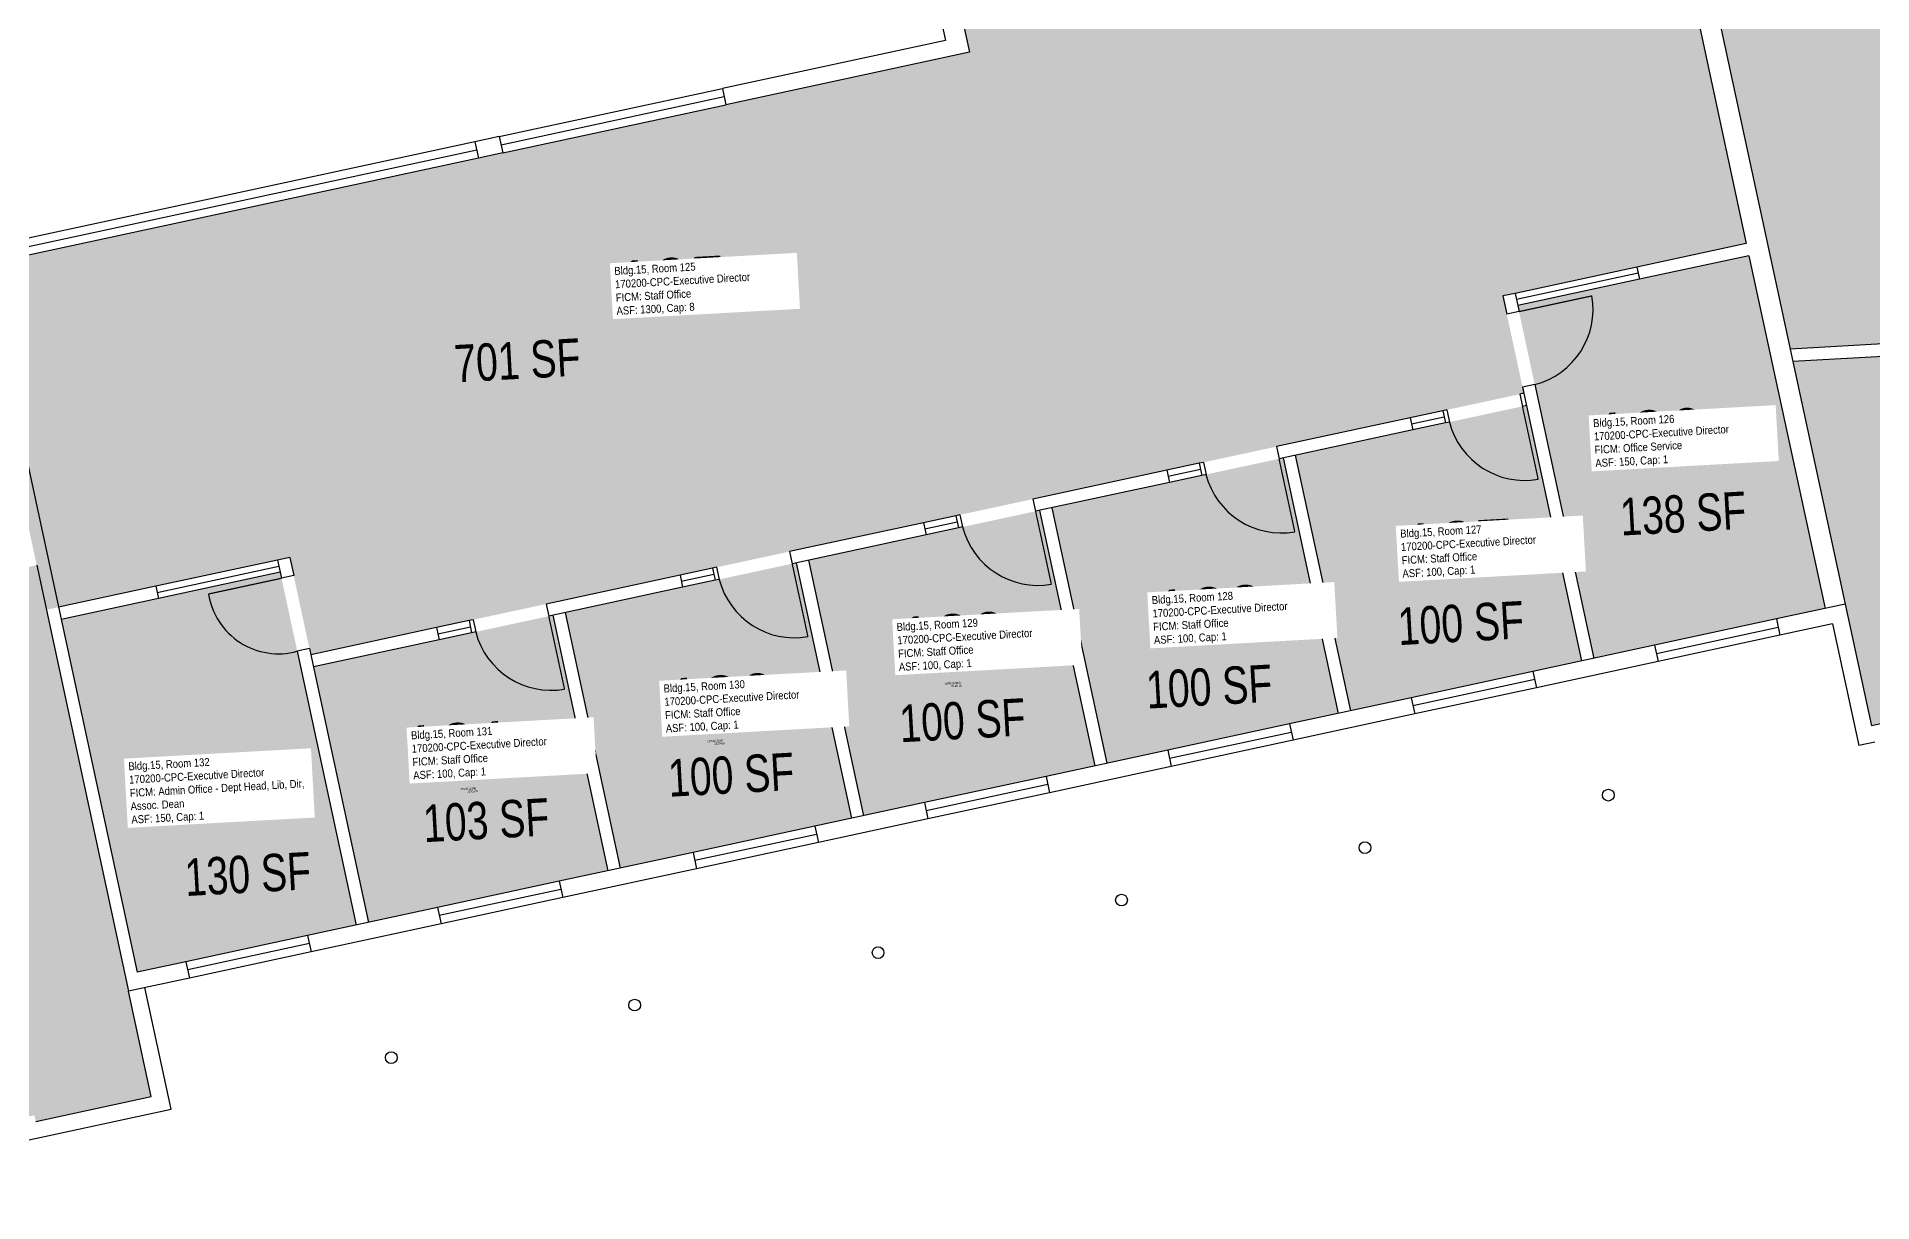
# Model space of a CAD drawing. Header units: inches. Extents: x 69214117 to 69216844, y 27684775 to 27686612.
# Drawn here: x 69215104 to 69215989, y 27684969 to 27685531 of the extents above; entities that cross this region are included whole.
import ezdxf
from ezdxf.enums import TextEntityAlignment as Align

# ---------------------------------------------------------------- set-up
doc = ezdxf.new("R2010")
doc.units = ezdxf.units.IN
doc.header["$LTSCALE"] = 0.25
doc.header["$MEASUREMENT"] = 0
for name, color, linetype in [('A-COLS', 5, 'CONTINUOUS'), ('A-DOOR', 2, 'CONTINUOUS'), ('A-GLAZ', 1, 'CONTINUOUS'), ('A-IDEN-RNUM', 7, 'CONTINUOUS'), ('A-IDEN-SNUM', 4, 'CONTINUOUS'), ('A-IDEN-VNUM', 4, 'CONTINUOUS'), ('A-WALL', 5, 'CONTINUOUS'), ('AREA-TEXT', 3, 'CONTINUOUS'), ('Rooms-Department-Color', 7, 'CONTINUOUS'), ('Rooms-Information', 7, 'CONTINUOUS')]:
    doc.layers.add(name, color=color, linetype=linetype)
doc.styles.add('CP_AREA', font='arial.ttf', dxfattribs={"height": 15})
doc.styles.add('CP_ROOMSNUMBER', font='arial.ttf', dxfattribs={"height": 1})
doc.styles.add('CP_ROOMVNUMBER', font='arial.ttf', dxfattribs={"width": 0.85, "height": 0.075})

msp = doc.modelspace()

# ---------------------------------------------------------------- hatches: boundary and pattern name
at = {"layer": 'Rooms-Department-Color', "true_color": 0x80bc67}
for points in [[(69216229.67, 27686400.69), (69215991.94, 27686387.5), (69215989.07, 27686439.38), (69215927.24, 27686435.95), (69215932.89, 27686334.15), (69215940.88, 27686334.59), (69215948.19, 27686202.8), (69215984.58, 27685546.85), (69215974.59, 27685546.3), (69215914.55, 27685542.97), (69215949.56, 27685380.61), (69216041.66, 27685385.72), (69216038.34, 27685445.63), (69216281.89, 27685459.14)], [(69215809.68, 27685981.98), (69215470.84, 27685908.87), (69215599.72, 27685311.53), (69215821.17, 27685359.28), (69215811.05, 27685406.2), (69215928.36, 27685431.49)], [(69215073.52, 27685420.1), (69215109.14, 27685254.87), (69215226.44, 27685280.16), (69215236.56, 27685233.24), (69215599.72, 27685311.53), (69215553.95, 27685523.68)], [(69215818.18, 27685401.6), (69215854.85, 27685231.5), (69215884.18, 27685237.83), (69215942.83, 27685250.47), (69215966.29, 27685255.53), (69215929.62, 27685425.62)], [(69215737.55, 27685206.21), (69215766.87, 27685212.54), (69215825.53, 27685225.18), (69215848.99, 27685230.24), (69215822.43, 27685353.41), (69215710.99, 27685329.38)], [(69215620.24, 27685180.93), (69215649.57, 27685187.25), (69215708.22, 27685199.89), (69215731.68, 27685204.95), (69215705.13, 27685328.12), (69215593.69, 27685304.1)], [(69215476.38, 27685278.81), (69215502.94, 27685155.64), (69215532.26, 27685161.96), (69215590.92, 27685174.6), (69215614.38, 27685179.66), (69215587.82, 27685302.83)], [(69215359.08, 27685253.52), (69215385.63, 27685130.35), (69215420.83, 27685137.93), (69215479.48, 27685150.58), (69215497.07, 27685154.37), (69215470.52, 27685277.54)], [(69215221.84, 27685273.03), (69215116.27, 27685250.27), (69215152.94, 27685080.18), (69215176.4, 27685085.24), (69215235.05, 27685097.88), (69215258.51, 27685102.94)], [(69215264.38, 27685104.2), (69215297.65, 27685111.38), (69215356.31, 27685124.02), (69215379.77, 27685129.08), (69215353.21, 27685252.25), (69215237.82, 27685227.38)]]:
    msp.add_hatch(color=83, dxfattribs=at).paths.add_polyline_path(points)
h = msp.add_hatch(color=83, dxfattribs=at)
edge = h.paths.add_edge_path()
edge.add_line((69216047.99, 27685380.06), (69215950.84, 27685374.67))
edge.add_line((69215950.84, 27685374.67), (69215976.07, 27685257.64))
edge.add_line((69215976.07, 27685257.64), (69215988.71, 27685198.98))
edge.add_line((69215988.71, 27685198.98), (69215998.45, 27685201.08))
edge.add_arc((69216050.15, 27685195.9), 51.96, 174.27373, 282.07626)
edge.add_line((69216061.02, 27685145.09), (69216064.27, 27685086.51))
edge.add_line((69216064.27, 27685086.51), (69216115.12, 27685089.33))
edge.add_line((69216115.12, 27685089.33), (69216114.95, 27685092.33))
edge.add_line((69216114.95, 27685092.33), (69216122.98, 27685092.77))
edge.add_line((69216122.98, 27685092.77), (69216123.14, 27685089.78))
edge.add_line((69216123.14, 27685089.78), (69216183.05, 27685093.1))
edge.add_line((69216183.05, 27685093.1), (69216182.88, 27685096.1))
edge.add_line((69216182.88, 27685096.1), (69216190.91, 27685096.54))
edge.add_line((69216190.91, 27685096.54), (69216191.08, 27685093.55))
edge.add_line((69216191.08, 27685093.55), (69216239.92, 27685096.26))
edge.add_line((69216239.92, 27685096.26), (69216233.5, 27685212.08))
edge.add_line((69216233.5, 27685212.08), (69216233.54, 27685212.08))
edge.add_line((69216233.54, 27685212.08), (69216220.36, 27685449.71))
edge.add_line((69216220.36, 27685449.71), (69216044.66, 27685439.97))
edge.add_line((69216044.66, 27685439.97), (69216047.99, 27685380.06))
h = msp.add_hatch(color=83, dxfattribs=at)
edge = h.paths.add_edge_path()
edge.add_arc((69214889.78, 27685076.6), 51.96, 207.95171, 293.26179)
edge.add_line((69214910.3, 27685028.86), (69214923.15, 27684969.26))
edge.add_line((69214923.15, 27684969.26), (69214970.99, 27684979.58))
edge.add_line((69214970.99, 27684979.58), (69214970.36, 27684982.51))
edge.add_line((69214970.36, 27684982.51), (69214978.22, 27684984.2))
edge.add_line((69214978.22, 27684984.2), (69214978.85, 27684981.27))
edge.add_line((69214978.85, 27684981.27), (69215096.16, 27685006.56))
edge.add_line((69215096.16, 27685006.56), (69215095.53, 27685009.49))
edge.add_line((69215095.53, 27685009.49), (69215103.39, 27685011.19))
edge.add_line((69215103.39, 27685011.19), (69215104.02, 27685008.25))
edge.add_line((69215104.02, 27685008.25), (69215159.72, 27685020.26))
edge.add_line((69215159.72, 27685020.26), (69215104.5, 27685276.42))
edge.add_line((69215104.5, 27685276.42), (69215004.78, 27685254.9))
edge.add_line((69215004.78, 27685254.9), (69214999.3, 27685280.32))
edge.add_line((69214999.3, 27685280.32), (69214952.38, 27685270.2))
edge.add_line((69214952.38, 27685270.2), (69214957.86, 27685244.78))
edge.add_line((69214957.86, 27685244.78), (69214868.91, 27685225.59))
edge.add_line((69214868.91, 27685225.59), (69214873.97, 27685202.13))
edge.add_line((69214873.97, 27685202.13), (69214866.11, 27685200.43))
edge.add_line((69214866.11, 27685200.43), (69214844.61, 27685300.18))
edge.add_line((69214844.61, 27685300.18), (69214788.51, 27685288.08))
edge.add_arc((69214919.42, 27685233.15), 141.96, 157.2373, 183.17516)
edge.add_arc((69214919.42, 27685233.15), 141.96, 183.17516, 230.10445)
edge.add_line((69214828.36, 27685124.24), (69214843.88, 27685052.25))

# ---------------------------------------------------------------- linework, layer by layer
at = {"layer": 'A-COLS'}
for centre in [(69215861.87, 27685165.55), (69215744.57, 27685140.25), (69215627.27, 27685114.94), (69215509.97, 27685089.63), (69215392.66, 27685064.32), (69215275.36, 27685039.02)]:
    msp.add_circle(centre, 2.83, dxfattribs=at)
at = {"layer": 'A-DOOR', "const_width": 0.6}
for points in [[(69215818.82, 27685398.66), (69215854.01, 27685406.25)], [(69215820.47, 27685352.99), (69215828.06, 27685317.8)], [(69215703.17, 27685327.7), (69215710.76, 27685292.51)], [(69215585.87, 27685302.41), (69215593.45, 27685267.22)], [(69215468.56, 27685277.12), (69215476.15, 27685241.93)], [(69215222.48, 27685270.1), (69215187.28, 27685262.51)], [(69215351.26, 27685251.83), (69215358.84, 27685216.64)]]:
    msp.add_lwpolyline(points, dxfattribs=at)
at = {"layer": 'A-DOOR'}
for centre, radius, start, end in [((69215817.04, 27685399.79), 37.5, 284.45832, 9.91404), ((69215821.6, 27685354.76), 37.5, 194.45832, 279.91404), ((69215704.29, 27685329.47), 37.5, 194.45832, 279.91404), ((69215586.99, 27685304.19), 37.5, 194.45832, 279.91404), ((69215469.68, 27685278.9), 37.5, 194.45832, 279.91404), ((69215221.03, 27685267.85), 34.16, 188.99124, 285.34097), ((69215352.38, 27685253.61), 37.5, 194.45832, 279.91404)]:
    msp.add_arc(centre, radius, start, end, dxfattribs=at)
at = {"layer": 'A-GLAZ'}
for p, q in [((69215327.41, 27685483.06), (69215434.94, 27685506.26)), ((69215328.26, 27685479.13), (69215435.79, 27685502.33)), ((69215329.11, 27685475.21), (69215436.64, 27685498.4)), ((69215315.68, 27685480.54), (69215084.5, 27685430.7)), ((69215085.35, 27685426.77), (69215316.52, 27685476.64)), ((69215317.38, 27685472.68), (69215086.2, 27685422.84)), ((69215875.57, 27685420.11), (69215816.92, 27685407.46)), ((69215876.2, 27685417.17), (69215817.55, 27685404.53)), ((69215876.84, 27685414.24), (69215818.18, 27685401.6)), ((69215782.06, 27685350.84), (69215766.42, 27685347.47)), ((69215767.06, 27685344.54), (69215782.69, 27685347.91)), ((69215783.32, 27685344.98), (69215767.69, 27685341.61)), ((69215664.76, 27685325.55), (69215649.12, 27685322.18)), ((69215649.75, 27685319.25), (69215665.39, 27685322.62)), ((69215666.02, 27685319.69), (69215650.38, 27685316.32)), ((69215547.45, 27685300.26), (69215531.81, 27685296.89)), ((69215532.45, 27685293.96), (69215548.08, 27685297.33)), ((69215548.71, 27685294.4), (69215533.08, 27685291.03)), ((69215220.58, 27685278.9), (69215161.93, 27685266.25)), ((69215162.56, 27685263.32), (69215221.21, 27685275.97)), ((69215430.15, 27685274.97), (69215414.51, 27685271.6)), ((69215221.84, 27685273.03), (69215163.19, 27685260.39)), ((69215415.14, 27685268.67), (69215430.78, 27685272.04)), ((69215431.41, 27685269.11), (69215415.77, 27685265.74)), ((69215312.84, 27685249.69), (69215297.2, 27685246.31)), ((69215942.83, 27685250.47), (69215884.18, 27685237.83)), ((69215297.84, 27685243.38), (69215313.47, 27685246.75)), ((69215314.1, 27685243.82), (69215298.47, 27685240.45)), ((69215885.03, 27685233.9), (69215943.68, 27685246.54)), ((69215944.53, 27685242.61), (69215885.87, 27685229.97)), ((69215825.53, 27685225.18), (69215766.87, 27685212.54)), ((69215826.37, 27685221.25), (69215767.72, 27685208.61)), ((69215827.22, 27685217.32), (69215768.57, 27685204.68)), ((69215708.22, 27685199.89), (69215649.57, 27685187.25)), ((69215650.42, 27685183.32), (69215709.07, 27685195.96)), ((69215709.92, 27685192.03), (69215651.26, 27685179.39)), ((69215590.92, 27685174.6), (69215532.26, 27685161.96)), ((69215591.76, 27685170.67), (69215533.11, 27685158.03)), ((69215592.61, 27685166.74), (69215533.96, 27685154.1)), ((69215479.48, 27685150.58), (69215420.83, 27685137.93)), ((69215480.32, 27685146.65), (69215421.67, 27685134)), ((69215481.17, 27685142.72), (69215422.52, 27685130.07)), ((69215356.31, 27685124.02), (69215297.65, 27685111.38)), ((69215357.15, 27685120.09), (69215298.5, 27685107.45)), ((69215358, 27685116.16), (69215299.35, 27685103.52)), ((69215235.05, 27685097.88), (69215176.4, 27685085.24)), ((69215235.9, 27685093.95), (69215177.25, 27685081.31)), ((69215236.75, 27685090.02), (69215178.09, 27685077.38))]:
    msp.add_line(p, q, dxfattribs=at)
at = {"layer": 'A-WALL'}
for p, q in [((69215527.37, 27685646.84), (69215553.95, 27685523.68)), ((69215517.6, 27685644.74), (69215542.47, 27685529.43)), ((69215903.17, 27685548.34), (69215928.36, 27685431.49)), ((69215914.55, 27685542.97), (69215976.07, 27685257.64)), ((69215542.47, 27685529.43), (69215434.94, 27685506.25)), ((69215553.95, 27685523.68), (69215436.64, 27685498.39)), ((69215434.94, 27685506.25), (69215436.64, 27685498.37)), ((69215327.41, 27685483.06), (69215315.68, 27685480.54)), ((69215315.68, 27685480.54), (69215317.38, 27685472.67)), ((69215327.41, 27685483.06), (69215329.11, 27685475.21)), ((69215329.11, 27685475.21), (69215317.38, 27685472.68)), ((69215928.36, 27685431.49), (69215875.57, 27685420.11)), ((69215929.62, 27685425.62), (69215876.84, 27685414.24)), ((69215929.62, 27685425.62), (69215966.29, 27685255.53)), ((69215079.38, 27685421.37), (69215152.94, 27685080.18)), ((69215875.57, 27685420.11), (69215876.84, 27685414.24)), ((69215816.92, 27685407.46), (69215811.05, 27685406.2)), ((69215816.92, 27685407.46), (69215818.82, 27685398.66)), ((69215811.05, 27685406.2), (69215812.95, 27685397.4)), ((69215818.82, 27685398.66), (69215812.95, 27685397.4)), ((69215999.73, 27685383.39), (69215949.56, 27685380.61)), ((69216000.06, 27685377.4), (69215950.84, 27685374.67)), ((69215826.4, 27685363.47), (69215820.54, 27685362.21)), ((69215826.4, 27685363.47), (69215854.85, 27685231.5)), ((69215821.17, 27685359.28), (69215819.21, 27685358.85)), ((69215819.21, 27685358.85), (69215820.47, 27685352.99)), ((69215820.54, 27685362.21), (69215848.99, 27685230.24)), ((69215766.42, 27685347.47), (69215701.91, 27685333.56)), ((69215766.42, 27685347.47), (69215767.69, 27685341.61)), ((69215784.02, 27685351.27), (69215782.06, 27685350.84)), ((69215782.06, 27685350.84), (69215783.32, 27685344.98)), ((69215785.28, 27685345.4), (69215783.32, 27685344.98)), ((69215784.02, 27685351.27), (69215785.28, 27685345.4)), ((69215822.43, 27685353.41), (69215820.47, 27685352.99)), ((69215767.69, 27685341.61), (69215703.17, 27685327.7)), ((69215701.91, 27685333.56), (69215703.17, 27685327.7)), ((69215705.13, 27685328.12), (69215731.68, 27685204.95)), ((69215710.99, 27685329.38), (69215737.55, 27685206.21)), ((69215649.12, 27685322.18), (69215584.6, 27685308.27)), ((69215649.12, 27685322.18), (69215650.38, 27685316.32)), ((69215666.71, 27685325.98), (69215664.76, 27685325.55)), ((69215664.76, 27685325.55), (69215666.02, 27685319.69)), ((69215667.98, 27685320.11), (69215666.02, 27685319.69)), ((69215666.71, 27685325.98), (69215667.98, 27685320.11)), ((69215650.38, 27685316.32), (69215585.87, 27685302.41)), ((69215584.6, 27685308.27), (69215585.87, 27685302.41)), ((69215587.82, 27685302.83), (69215614.38, 27685179.66)), ((69215593.69, 27685304.1), (69215620.24, 27685180.93)), ((69215531.81, 27685296.89), (69215467.3, 27685282.98)), ((69215531.81, 27685296.89), (69215533.08, 27685291.03)), ((69215549.41, 27685300.69), (69215547.45, 27685300.26)), ((69215547.45, 27685300.26), (69215548.71, 27685294.4)), ((69215550.67, 27685294.82), (69215548.71, 27685294.4)), ((69215549.41, 27685300.69), (69215550.67, 27685294.82)), ((69215533.08, 27685291.03), (69215468.56, 27685277.12)), ((69215104.5, 27685276.42), (69215148.77, 27685071.06)), ((69215226.44, 27685280.16), (69215220.58, 27685278.9)), ((69215220.58, 27685278.9), (69215222.48, 27685270.1)), ((69215226.44, 27685280.16), (69215228.34, 27685271.36)), ((69215432.1, 27685275.4), (69215430.15, 27685274.97)), ((69215430.15, 27685274.97), (69215431.41, 27685269.11)), ((69215432.1, 27685275.4), (69215433.37, 27685269.53)), ((69215467.3, 27685282.98), (69215468.56, 27685277.12)), ((69215470.52, 27685277.54), (69215497.07, 27685154.37)), ((69215476.38, 27685278.81), (69215502.94, 27685155.64)), ((69215161.93, 27685266.25), (69215115.01, 27685256.14)), ((69215161.93, 27685266.25), (69215163.19, 27685260.39)), ((69215228.34, 27685271.36), (69215222.48, 27685270.1)), ((69215414.51, 27685271.6), (69215349.99, 27685257.69)), ((69215415.77, 27685265.74), (69215351.26, 27685251.83)), ((69215414.51, 27685271.6), (69215415.77, 27685265.74)), ((69215433.37, 27685269.53), (69215431.41, 27685269.11)), ((69215163.19, 27685260.39), (69215116.27, 27685250.27)), ((69215349.99, 27685257.69), (69215351.26, 27685251.83)), ((69215976.07, 27685257.64), (69215942.83, 27685250.47)), ((69215976.07, 27685257.64), (69215988.71, 27685198.98)), ((69215314.8, 27685250.11), (69215312.84, 27685249.69)), ((69215312.84, 27685249.69), (69215314.1, 27685243.82)), ((69215314.8, 27685250.11), (69215316.06, 27685244.24)), ((69215353.21, 27685252.25), (69215379.77, 27685129.08)), ((69215359.08, 27685253.52), (69215385.63, 27685130.35)), ((69215942.83, 27685250.47), (69215944.53, 27685242.61)), ((69215969.9, 27685248.08), (69215944.53, 27685242.61)), ((69215969.9, 27685248.08), (69215982.55, 27685189.43)), ((69215297.2, 27685246.31), (69215236.56, 27685233.24)), ((69215298.47, 27685240.45), (69215237.82, 27685227.38)), ((69215297.2, 27685246.31), (69215298.47, 27685240.45)), ((69215316.06, 27685244.24), (69215314.1, 27685243.82)), ((69215235.93, 27685236.17), (69215230.06, 27685234.91)), ((69215230.06, 27685234.91), (69215258.51, 27685102.94)), ((69215235.93, 27685236.17), (69215264.38, 27685104.2)), ((69215884.18, 27685237.83), (69215825.53, 27685225.18)), ((69215884.18, 27685237.83), (69215885.87, 27685229.97)), ((69215825.53, 27685225.18), (69215827.22, 27685217.32)), ((69215885.87, 27685229.97), (69215827.22, 27685217.32)), ((69215766.87, 27685212.54), (69215708.22, 27685199.89)), ((69215766.87, 27685212.54), (69215768.57, 27685204.68)), ((69215768.57, 27685204.68), (69215709.92, 27685192.03)), ((69215708.22, 27685199.89), (69215709.92, 27685192.03)), ((69215998.45, 27685201.08), (69215988.71, 27685198.98)), ((69215649.57, 27685187.25), (69215590.92, 27685174.6)), ((69215649.57, 27685187.25), (69215651.26, 27685179.39)), ((69215990.34, 27685191.11), (69215982.55, 27685189.43)), ((69215651.26, 27685179.39), (69215592.61, 27685166.74)), ((69215590.92, 27685174.6), (69215592.61, 27685166.74)), ((69215532.26, 27685161.96), (69215479.48, 27685150.58)), ((69215532.26, 27685161.96), (69215533.96, 27685154.1)), ((69215479.48, 27685150.58), (69215481.17, 27685142.72)), ((69215533.96, 27685154.1), (69215481.17, 27685142.72)), ((69215420.83, 27685137.93), (69215356.31, 27685124.02)), ((69215420.83, 27685137.93), (69215422.52, 27685130.07)), ((69215356.31, 27685124.02), (69215358, 27685116.16)), ((69215422.52, 27685130.07), (69215358, 27685116.16)), ((69215297.65, 27685111.38), (69215235.05, 27685097.88)), ((69215297.65, 27685111.38), (69215299.35, 27685103.52)), ((69215235.05, 27685097.88), (69215236.75, 27685090.02)), ((69215299.35, 27685103.52), (69215236.75, 27685090.02)), ((69215176.4, 27685085.24), (69215152.94, 27685080.18)), ((69215176.4, 27685085.24), (69215178.09, 27685077.38)), ((69215178.09, 27685077.38), (69215148.77, 27685071.06)), ((69215159.72, 27685020.26), (69215148.77, 27685071.06)), ((69215169.27, 27685014.1), (69215156.63, 27685072.75)), ((69215104.02, 27685008.25), (69215159.72, 27685020.26)), ((69215097.85, 27684998.7), (69215169.27, 27685014.1))]:
    msp.add_line(p, q, dxfattribs=at)

# ---------------------------------------------------------------- texts
at = {"layer": 'A-IDEN-RNUM', "style": 'CP_ROOMSNUMBER', "width": 0.85}
for s, p in [('0125-00', (69215410.61, 27685410.89)), ('0126-00', (69215881.76, 27685337.46)), ('0127-00', (69215789.35, 27685284.25)), ('0128-00', (69215669.59, 27685252.18)), ('0129-00', (69215547.86, 27685218.25)), ('0130-00', (69215433.42, 27685190.47)), ('0132-00', (69215176.8, 27685165.64)), ('0131-00', (69215314.39, 27685167.38))]:
    msp.add_text(s, height=1, rotation=3.17486, dxfattribs=at).set_placement(p, align=Align.MIDDLE)
at = {"layer": 'A-IDEN-SNUM', "style": 'CP_ROOMSNUMBER', "width": 0.85}
for s, p in [('0150012500', (69215408.66, 27685412.15)), ('0150012600', (69215879.8, 27685338.72)), ('0150012700', (69215787.39, 27685285.51)), ('0150012800', (69215667.63, 27685253.44)), ('0150012900', (69215545.9, 27685219.52)), ('0150013000', (69215431.46, 27685191.73)), ('0150013100', (69215312.44, 27685168.65)), ('0150013200', (69215174.84, 27685166.9))]:
    msp.add_text(s, height=1, rotation=3.17486, dxfattribs=at).set_placement(p, align=Align.MIDDLE)
at = {"layer": 'A-IDEN-VNUM', "style": 'CP_ROOMVNUMBER', "width": 0.85}
for s, p in [('125', (69215410.61, 27685410.89)), ('126', (69215881.76, 27685337.46)), ('127', (69215789.35, 27685284.25)), ('128', (69215669.59, 27685252.18)), ('129', (69215546.12, 27685239.2)), ('130', (69215434.37, 27685209.58)), ('131', (69215307.73, 27685186.72)), ('132', (69215176.8, 27685165.64))]:
    msp.add_text(s, height=27, rotation=3.17486, dxfattribs=at).set_placement(p, align=Align.MIDDLE)
at = {"layer": 'AREA-TEXT', "style": 'CP_AREA', "width": 0.75}
for s, p in [('701 SF', (69215336.1, 27685375.18)), ('138 SF', (69215897.89, 27685301.33)), ('100 SF', (69215790.77, 27685248.53)), ('100 SF', (69215669.5, 27685217.91)), ('100 SF', (69215550.59, 27685201.68)), ('100 SF', (69215439.13, 27685175.42)), ('103 SF', (69215321.06, 27685153.51)), ('130 SF', (69215206.23, 27685127.55))]:
    msp.add_text(s, height=18, rotation=3.17486, dxfattribs=at).set_placement(p, align=Align.MIDDLE_CENTER)

# ---------------------------------------------------------------- next in the draw order: texts
at = {"layer": 'Rooms-Information', "width": 86.4, "attachment_point": 7, "rotation": 3.17486, "style": 'CP_ROOMVNUMBER', "bg_fill": 3, "box_fill_scale": 1.5, "bg_fill_color": 256, "bg_fill_true_color": 13158600, "bg_fill_transparency": 0}
for s, insert, char_height in [('Bldg.15, Room 125^M^J170200-CPC-Executive Director^M^JFICM: Staff Office^M^JASF: 1300, Cap: 8', (69215384.08, 27685395.89), 3.8571), ('Bldg.15, Room 126^M^J170200-CPC-Executive Director^M^JFICM: Office Service^M^JASF: 150, Cap: 1', (69215855.77, 27685322.5), 3.8571), ('Bldg.15, Room 127^M^J170200-CPC-Executive Director^M^JFICM: Staff Office^M^JASF: 100, Cap: 1', (69215762.82, 27685269.25), 3.8571), ('Bldg.15, Room 128^M^J170200-CPC-Executive Director^M^JFICM: Staff Office^M^JASF: 100, Cap: 1', (69215643.06, 27685237.19), 3.8571), ('Bldg.15, Room 129^M^J170200-CPC-Executive Director^M^JFICM: Staff Office^M^JASF: 100, Cap: 1', (69215520.13, 27685224.24), 3.8571), ('Bldg.15, Room 130^M^J170200-CPC-Executive Director^M^JFICM: Staff Office^M^JASF: 100, Cap: 1', (69215407.83, 27685194.58), 3.8571), ('Bldg.15, Room 131^M^J170200-CPC-Executive Director^M^JFICM: Staff Office^M^JASF: 100, Cap: 1', (69215286.11, 27685172), 3.8571), ('Bldg.15, Room 132^M^J170200-CPC-Executive Director^M^JFICM: Admin Office - Dept Head, Lib, Dir, Assoc. Dean^M^JASF: 150, Cap: 1', (69215150.27, 27685150.64), 3.85714)]:
    msp.add_mtext(s, dxfattribs=dict(at, insert=insert, char_height=char_height))

doc.saveas('drawing.dxf')
